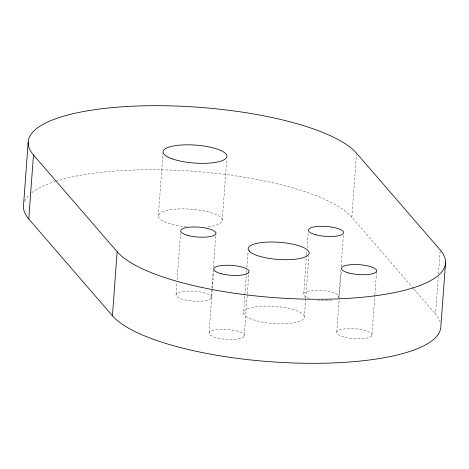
<?xml version="1.0" encoding="UTF-8"?>
<svg xmlns="http://www.w3.org/2000/svg" width="469" height="469" viewBox="0 0 469 469"><rect width="100%" height="100%" fill="white"/><g stroke="black" fill="none" stroke-linecap="round" stroke-linejoin="round"><path stroke-width="0.35" stroke-dasharray="2.35 1.76" d="M158.37 215.898L162.966 153.304M176.068 294.468L176.924 282.819M177.135 279.905L180.559 233.328M211.179 297.821A17.681 4.966 4.2 0 0 186.357 291.12A17.681 4.966 4.2 0 0 183.338 299.492A17.681 4.966 4.2 0 0 211.179 297.821L211.818 289.086M211.871 288.359L213.207 270.162M213.424 267.254L215.881 233.773M209.127 332.709L212.334 289.039M212.393 288.306L213.618 271.569M222.253 220.366L226.744 159.231M305.706 298.917L304.422 316.387A30.591 8.583 4.2 0 1 280.028 323.762A30.591 8.583 4.2 0 1 245.117 315.76L243.54 313.45L246.483 273.415M246.536 272.688L246.694 270.507M246.911 267.594L248.189 250.124M244.238 336.062A17.681 4.966 4.2 0 0 219.416 329.361A17.681 4.966 4.2 0 0 216.397 337.733A17.681 4.966 4.2 0 0 244.238 336.062L247.286 294.579M247.339 293.852L248.939 272.014M303.73 293.77L306.509 255.922M306.562 255.195L306.884 250.827M307.095 247.919L308.274 231.903M305.759 298.19L308.86 255.974M338.835 297.129L340.816 270.197M341.08 266.562L343.484 233.808M336.789 332.017L341.28 270.877M413.529 288.599L351.856 217.258L356.452 154.659M371.899 335.37A17.681 4.966 4.2 0 0 347.072 328.669A17.681 4.966 4.2 0 0 344.058 337.041A17.681 4.966 4.2 0 0 371.899 335.37L374.837 295.341M374.889 294.614L376.548 272.049M440.209 322.027A167.281 46.953 4.2 0 0 435.525 314.042L438.251 276.921M438.462 274.007L440.227 249.989M414.01 289.156L435.525 314.042M304.422 316.387L302.845 314.078A30.591 8.583 4.2 0 0 267.94 306.075A30.591 8.583 4.2 0 0 243.54 313.45M186.574 226.826A32.021 8.987 4.2 0 1 161.277 212.41A32.021 8.987 4.2 0 1 211.918 212.955A32.021 8.987 4.2 0 1 206.055 227.037M24.617 201.365A167.281 46.953 4.2 0 1 29.5 194.694M31.74 192.753A167.281 46.953 4.2 0 1 55.066 181.421M55.729 181.204A167.281 46.953 4.2 0 1 221.755 174.034A167.281 46.953 4.2 0 1 351.856 217.258M309.558 298.378A17.681 4.966 4.2 0 1 306.486 291.741A17.681 4.966 4.2 0 1 328.552 291.407A17.681 4.966 4.2 0 1 338.266 297.944M331.859 300.148A17.681 4.966 4.2 0 1 318.24 300.148"/><path stroke-width="0.7" d="M28.152 142.4L23.45 206.454A167.281 46.953 4.2 0 0 28.773 219.011L112.443 315.795A167.281 46.953 4.2 0 0 294.374 363.012A167.281 46.953 4.2 0 0 440.848 326.6L445.55 262.546M28.773 219.011L33.475 154.958A167.281 46.953 4.2 0 1 153.181 105.689A167.281 46.953 4.2 0 1 356.557 153.205L440.227 249.989A167.281 46.953 4.2 0 1 320.52 299.263A167.281 46.953 4.2 0 1 117.144 251.742L33.475 154.958M112.443 315.795L117.144 251.742M249.356 251.026L248.248 249.397A30.591 8.583 4.2 0 1 272.641 242.022A30.591 8.583 4.2 0 1 307.553 250.03L309.13 252.334A30.591 8.583 4.2 0 1 284.73 259.715A30.591 8.583 4.2 0 1 249.825 251.706L249.356 251.026M172.24 158.856A32.021 8.987 4.2 0 0 225.8 158.569A32.021 8.987 4.2 0 0 187.008 144.815A32.021 8.987 4.2 0 0 172.24 158.856M221.104 273.685A17.681 4.966 4.2 0 0 248.939 272.014A17.681 4.966 4.2 0 0 224.118 265.307A17.681 4.966 4.2 0 0 221.104 273.685M348.76 272.987A17.681 4.966 4.2 0 0 376.601 271.322A17.681 4.966 4.2 0 0 351.779 264.616A17.681 4.966 4.2 0 0 348.76 272.987M188.04 235.438A17.681 4.966 4.2 0 0 215.881 233.773A17.681 4.966 4.2 0 0 191.059 227.066A17.681 4.966 4.2 0 0 188.04 235.438M315.701 234.746A17.681 4.966 4.2 0 0 343.543 233.075A17.681 4.966 4.2 0 0 318.715 226.375A17.681 4.966 4.2 0 0 315.701 234.746"/></g></svg>
